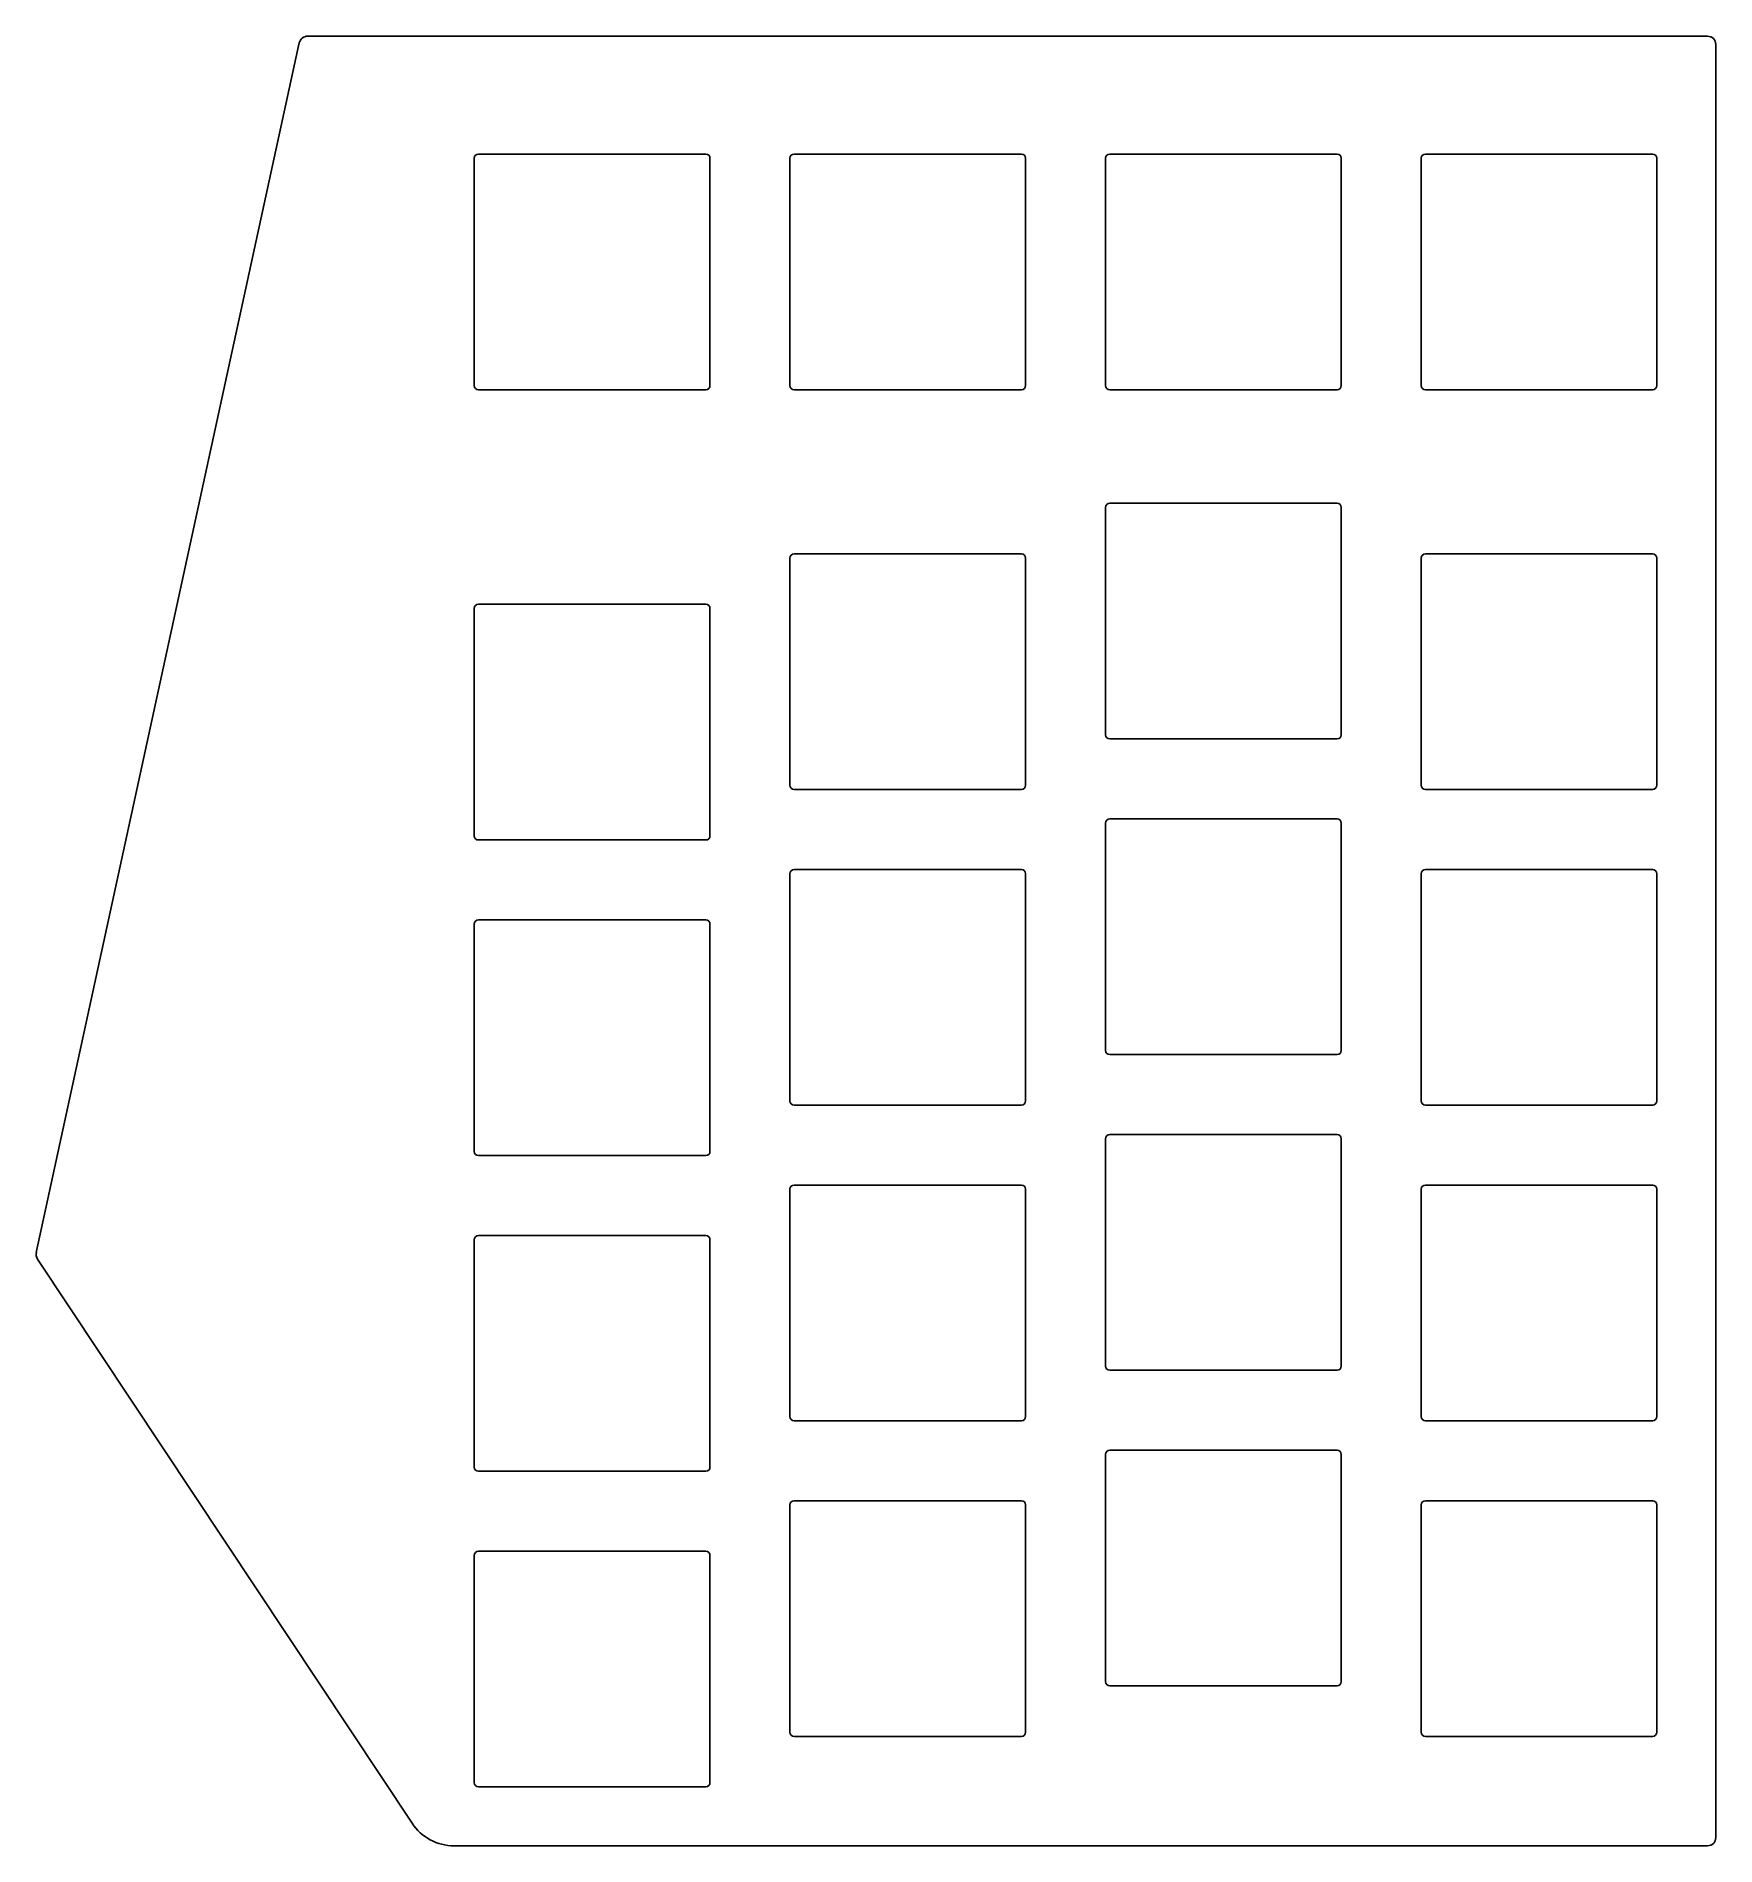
# Model space of a CAD drawing. Extents: x 10 to 110, y 6 to 114.
import ezdxf

# ---------------------------------------------------------------- set-up
doc = ezdxf.new("R2010")
doc.units = 0

msp = doc.modelspace()

# ---------------------------------------------------------------- linework, layer by layer
for p, q in [((109.5, 114), (26.34, 114)), ((25.85, 113.61), (10.23, 41.74)), ((110, 7), (110, 113.5)), ((36.25, 106.75), (36.25, 93.25)), ((50, 107), (36.5, 107)), ((50.25, 93.25), (50.25, 106.75)), ((55, 106.75), (55, 93.25)), ((68.75, 107), (55.25, 107)), ((69, 93.25), (69, 106.75)), ((73.75, 106.75), (73.75, 93.25)), ((87.5, 107), (74, 107)), ((87.75, 93.25), (87.75, 106.75)), ((92.5, 106.75), (92.5, 93.25)), ((106.25, 107), (92.75, 107)), ((106.5, 93.25), (106.5, 106.75)), ((36.5, 93), (50, 93)), ((55.25, 93), (68.75, 93)), ((74, 93), (87.5, 93)), ((92.75, 93), (106.25, 93)), ((73.75, 86), (73.75, 72.5)), ((87.5, 86.25), (74, 86.25)), ((87.75, 72.5), (87.75, 86)), ((55, 83), (55, 69.5)), ((68.75, 83.25), (55.25, 83.25)), ((69, 69.5), (69, 83)), ((92.5, 83), (92.5, 69.5)), ((106.25, 83.25), (92.75, 83.25)), ((106.5, 69.5), (106.5, 83)), ((36.25, 80), (36.25, 66.5)), ((50, 80.25), (36.5, 80.25)), ((50.25, 66.5), (50.25, 80)), ((74, 72.25), (87.5, 72.25)), ((55.25, 69.25), (68.75, 69.25)), ((92.75, 69.25), (106.25, 69.25)), ((73.75, 67.25), (73.75, 53.75)), ((87.5, 67.5), (74, 67.5)), ((87.75, 53.75), (87.75, 67.25)), ((36.5, 66.25), (50, 66.25)), ((68.75, 64.5), (55.25, 64.5)), ((106.25, 64.5), (92.75, 64.5)), ((55, 64.25), (55, 50.75)), ((69, 50.75), (69, 64.25)), ((92.5, 64.25), (92.5, 50.75)), ((106.5, 50.75), (106.5, 64.25)), ((50, 61.5), (36.5, 61.5)), ((36.25, 61.25), (36.25, 47.75)), ((50.25, 47.75), (50.25, 61.25)), ((74, 53.5), (87.5, 53.5)), ((55.25, 50.5), (68.75, 50.5)), ((92.75, 50.5), (106.25, 50.5)), ((73.75, 48.5), (73.75, 35)), ((87.5, 48.75), (74, 48.75)), ((87.75, 35), (87.75, 48.5)), ((36.5, 47.5), (50, 47.5)), ((55, 45.5), (55, 32)), ((68.75, 45.75), (55.25, 45.75)), ((69, 32), (69, 45.5)), ((92.5, 45.5), (92.5, 32)), ((106.25, 45.75), (92.75, 45.75)), ((106.5, 32), (106.5, 45.5)), ((36.25, 42.5), (36.25, 29)), ((50, 42.75), (36.5, 42.75)), ((50.25, 29), (50.25, 42.5)), ((10.31, 41.35), (32.55, 7.84)), ((74, 34.75), (87.5, 34.75)), ((55.25, 31.75), (68.75, 31.75)), ((92.75, 31.75), (106.25, 31.75)), ((73.75, 29.75), (73.75, 16.25)), ((87.5, 30), (74, 30)), ((87.75, 16.25), (87.75, 29.75)), ((36.5, 28.75), (50, 28.75)), ((68.75, 27), (55.25, 27)), ((106.25, 27), (92.75, 27)), ((55, 26.75), (55, 13.25)), ((69, 13.25), (69, 26.75)), ((92.5, 26.75), (92.5, 13.25)), ((106.5, 13.25), (106.5, 26.75)), ((36.25, 23.75), (36.25, 10.25)), ((50, 24), (36.5, 24)), ((50.25, 10.25), (50.25, 23.75)), ((74, 16), (87.5, 16)), ((55.25, 13), (68.75, 13)), ((92.75, 13), (106.25, 13)), ((36.5, 10), (50, 10)), ((35.05, 6.5), (109.5, 6.5))]:
    msp.add_line(p, q)
for centre, radius, start, end in [((26.34, 113.5), 0.5, 90, 167.7402), ((109.5, 113.5), 0.5, 0, 90), ((36.5, 106.75), 0.25, 90, 180), ((50, 106.75), 0.25, 0, 90), ((55.25, 106.75), 0.25, 90, 180), ((68.75, 106.75), 0.25, 0, 90), ((74, 106.75), 0.25, 90, 180), ((87.5, 106.75), 0.25, 0, 90), ((92.75, 106.75), 0.25, 90, 180), ((106.25, 106.75), 0.25, 0, 90), ((36.5, 93.25), 0.25, 180, 270), ((50, 93.25), 0.25, 270, 0), ((55.25, 93.25), 0.25, 180, 270), ((68.75, 93.25), 0.25, 270, 0), ((74, 93.25), 0.25, 180, 270), ((87.5, 93.25), 0.25, 270, 0), ((92.75, 93.25), 0.25, 180, 270), ((106.25, 93.25), 0.25, 270, 0), ((74, 86), 0.25, 90, 180), ((87.5, 86), 0.25, 0, 90), ((55.25, 83), 0.25, 90, 180), ((68.75, 83), 0.25, 0, 90), ((92.75, 83), 0.25, 90, 180), ((106.25, 83), 0.25, 0, 90), ((36.5, 80), 0.25, 90, 180), ((50, 80), 0.25, 0, 90), ((74, 72.5), 0.25, 180, 270), ((87.5, 72.5), 0.25, 270, 0), ((55.25, 69.5), 0.25, 180, 270), ((68.75, 69.5), 0.25, 270, 0), ((92.75, 69.5), 0.25, 180, 270), ((106.25, 69.5), 0.25, 270, 0), ((74, 67.25), 0.25, 90, 180), ((87.5, 67.25), 0.25, 0, 90), ((36.5, 66.5), 0.25, 180, 270), ((50, 66.5), 0.25, 270, 0), ((55.25, 64.25), 0.25, 90, 180), ((68.75, 64.25), 0.25, 0, 90), ((92.75, 64.25), 0.25, 90, 180), ((106.25, 64.25), 0.25, 0, 90), ((36.5, 61.25), 0.25, 90, 180), ((50, 61.25), 0.25, 0, 90), ((74, 53.75), 0.25, 180, 270), ((87.5, 53.75), 0.25, 270, 0), ((55.25, 50.75), 0.25, 180, 270), ((68.75, 50.75), 0.25, 270, 0), ((92.75, 50.75), 0.25, 180, 270), ((106.25, 50.75), 0.25, 270, 0), ((74, 48.5), 0.25, 90, 180), ((87.5, 48.5), 0.25, 0, 90), ((36.5, 47.75), 0.25, 180, 270), ((50, 47.75), 0.25, 270, 0), ((55.25, 45.5), 0.25, 90, 180), ((68.75, 45.5), 0.25, 0, 90), ((92.75, 45.5), 0.25, 90, 180), ((106.25, 45.5), 0.25, 0, 90), ((36.5, 42.5), 0.25, 90, 180), ((50, 42.5), 0.25, 0, 90), ((10.72, 41.63), 0.5, 167.7402, 213.5805), ((74, 35), 0.25, 180, 270), ((87.5, 35), 0.25, 270, 0), ((55.25, 32), 0.25, 180, 270), ((68.75, 32), 0.25, 270, 0), ((92.75, 32), 0.25, 180, 270), ((106.25, 32), 0.25, 270, 0), ((74, 29.75), 0.25, 90, 180), ((87.5, 29.75), 0.25, 0, 90), ((36.5, 29), 0.25, 180, 270), ((50, 29), 0.25, 270, 0), ((55.25, 26.75), 0.25, 90, 180), ((68.75, 26.75), 0.25, 0, 90), ((92.75, 26.75), 0.25, 90, 180), ((106.25, 26.75), 0.25, 0, 90), ((36.5, 23.75), 0.25, 90, 180), ((50, 23.75), 0.25, 0, 90), ((74, 16.25), 0.25, 180, 270), ((87.5, 16.25), 0.25, 270, 0), ((55.25, 13.25), 0.25, 180, 270), ((68.75, 13.25), 0.25, 270, 0), ((92.75, 13.25), 0.25, 180, 270), ((106.25, 13.25), 0.25, 270, 0), ((36.5, 10.25), 0.25, 180, 270), ((50, 10.25), 0.25, 270, 0), ((35.05, 9.5), 3, 213.5805, 270), ((109.5, 7), 0.5, 270, 0)]:
    msp.add_arc(centre, radius, start, end)

doc.saveas('drawing.dxf')
